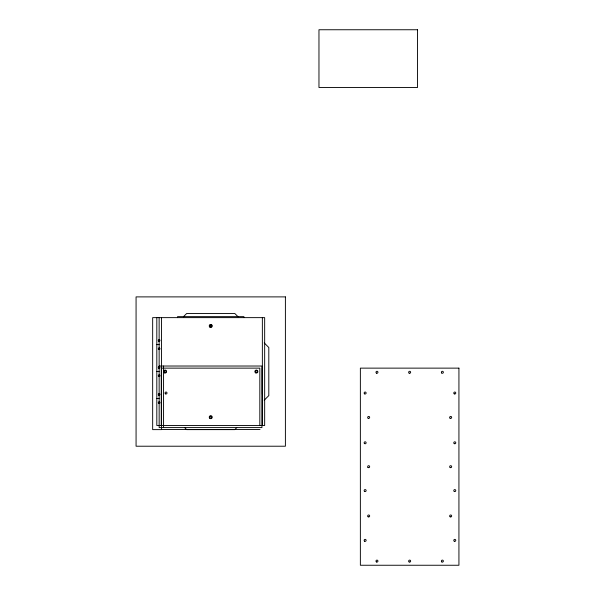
<?xml version="1.0" encoding="UTF-8"?>
<svg xmlns="http://www.w3.org/2000/svg" width="595" height="595" viewBox="0 0 595 595"><rect width="100%" height="100%" fill="white"/><g stroke="black" fill="none" stroke-linecap="round" stroke-linejoin="round"><path stroke-width="0.89" d="M183.409 316.756L186.681 313.483L234.787 313.483L238.059 316.756M236.75 427.664L234.787 429.627L186.681 429.627L184.718 427.664M264.232 400.19L268.806 395.608L268.806 347.502L264.232 342.921M156.812 344.594L159.133 344.594M159.155 366.022L261.926 366.022L261.926 427.589L159.155 427.589L159.133 317.633M156.812 371.555L159.133 371.555M156.812 398.516L159.133 398.516M161.453 429.508L260.015 429.508M262.336 367.74L262.358 394.373M262.358 317.633L262.358 425.485M259.822 425.485L259.822 368.134L161.26 368.134L161.26 425.485M243.92 317.633L243.92 316.637L177.548 316.637L177.548 317.633M163.565 366.022L163.565 427.589M161.453 317.633L161.453 429.627L152.662 429.627L152.662 317.633L264.663 317.633L264.663 425.485L156.812 425.485L156.812 317.633M210.28 416.396L210.087 416.537A0.915 0.915 0 0 0 210.087 417.831L210.28 417.973A0.915 0.915 0 0 0 211.649 417.184A0.915 0.915 0 0 0 210.28 416.396M417.526 29.75L318.965 29.75L318.965 87.495L417.526 87.495L417.526 29.75M285.399 296.89L136.069 296.89L136.069 446.22L285.399 446.22L285.399 296.89M458.931 368.134L360.369 368.134L360.369 565.25L458.931 565.25L458.931 368.134M255.91 372.344A0.915 0.915 0 0 0 257.278 371.555A0.915 0.915 0 0 0 255.91 370.767A0.915 0.915 0 0 0 255.91 372.344M164.651 372.344A0.915 0.915 0 0 0 166.02 371.555A0.915 0.915 0 0 0 164.651 370.767A0.915 0.915 0 0 0 164.651 372.344M450.177 467.551A0.997 0.997 0 0 0 451.672 466.688A0.997 0.997 0 0 0 450.177 465.826A0.997 0.997 0 0 0 450.177 467.551M367.963 467.395A0.997 0.997 0 0 0 369.629 466.949A0.997 0.997 0 0 0 368.409 465.729A0.997 0.997 0 0 0 367.963 467.395M409.152 373.139A0.997 0.997 0 0 0 410.647 372.277A0.997 0.997 0 0 0 409.152 371.414A0.997 0.997 0 0 0 409.152 373.139M441.676 372.983A0.997 0.997 0 0 0 443.342 372.537A0.997 0.997 0 0 0 442.122 371.317A0.997 0.997 0 0 0 441.676 372.983M449.976 418.114A0.997 0.997 0 0 0 451.642 417.668A0.997 0.997 0 0 0 450.422 416.448A0.997 0.997 0 0 0 449.976 418.114M376.464 373.139A0.997 0.997 0 0 0 377.959 372.277A0.997 0.997 0 0 0 376.464 371.414A0.997 0.997 0 0 0 376.464 373.139M368.171 418.27A0.997 0.997 0 0 0 369.666 417.407A0.997 0.997 0 0 0 368.171 416.552A0.997 0.997 0 0 0 368.171 418.27M368.171 516.832A0.997 0.997 0 0 0 369.666 515.969A0.997 0.997 0 0 0 368.171 515.106A0.997 0.997 0 0 0 368.171 516.832M376.464 561.963A0.997 0.997 0 0 0 377.959 561.1A0.997 0.997 0 0 0 376.464 560.237A0.997 0.997 0 0 0 376.464 561.963M409.152 561.963A0.997 0.997 0 0 0 410.647 561.1A0.997 0.997 0 0 0 409.152 560.237A0.997 0.997 0 0 0 409.152 561.963M441.884 561.963A0.997 0.997 0 0 0 443.379 561.1A0.997 0.997 0 0 0 441.884 560.237A0.997 0.997 0 0 0 441.884 561.963M450.177 516.832A0.997 0.997 0 0 0 451.672 515.969A0.997 0.997 0 0 0 450.177 515.106A0.997 0.997 0 0 0 450.177 516.832M454.282 541.227A0.997 0.997 0 0 0 455.777 540.364A0.997 0.997 0 0 0 454.282 539.501A0.997 0.997 0 0 0 454.282 541.227M454.282 491.448A0.997 0.997 0 0 0 455.777 490.585A0.997 0.997 0 0 0 454.282 489.722A0.997 0.997 0 0 0 454.282 491.448M454.282 443.662A0.997 0.997 0 0 0 455.777 442.799A0.997 0.997 0 0 0 454.282 441.936A0.997 0.997 0 0 0 454.282 443.662M454.282 393.883A0.997 0.997 0 0 0 455.777 393.02A0.997 0.997 0 0 0 454.282 392.157A0.997 0.997 0 0 0 454.282 393.883M364.631 541.227A0.997 0.997 0 0 0 366.126 540.364A0.997 0.997 0 0 0 364.631 539.501A0.997 0.997 0 0 0 364.631 541.227M364.631 491.448A0.997 0.997 0 0 0 366.126 490.585A0.997 0.997 0 0 0 364.631 489.722A0.997 0.997 0 0 0 364.631 491.448M364.423 443.498A0.997 0.997 0 0 0 366.089 443.052A0.997 0.997 0 0 0 364.869 441.832A0.997 0.997 0 0 0 364.423 443.498M364.631 393.883A0.997 0.997 0 0 0 366.126 393.02A0.997 0.997 0 0 0 364.631 392.157A0.997 0.997 0 0 0 364.631 393.883M210.087 326.573A0.915 0.915 0 0 0 211.619 326.164A0.915 0.915 0 0 0 210.496 325.041A0.915 0.915 0 0 0 210.087 326.573M210.035 326.633A0.997 0.997 0 0 0 211.694 326.186A0.997 0.997 0 0 0 210.481 324.967A0.997 0.997 0 0 0 210.035 326.633M158.716 403.388A0.833 0.833 0 0 0 159.966 402.666A0.833 0.833 0 0 0 158.716 401.945A0.833 0.833 0 0 0 158.716 403.388M158.716 368.127A0.833 0.833 0 0 0 159.966 367.405A0.833 0.833 0 0 0 158.716 366.691A0.833 0.833 0 0 0 158.716 368.127M158.716 349.458A0.833 0.833 0 0 0 159.966 348.744A0.833 0.833 0 0 0 158.716 348.023A0.833 0.833 0 0 0 158.716 349.458M158.716 341.166A0.833 0.833 0 0 0 159.966 340.444A0.833 0.833 0 0 0 158.716 339.723A0.833 0.833 0 0 0 158.716 341.166M158.716 395.087A0.833 0.833 0 0 0 159.966 394.373A0.833 0.833 0 0 0 158.716 393.652A0.833 0.833 0 0 0 158.716 395.087M158.716 376.419A0.833 0.833 0 0 0 159.966 375.705A0.833 0.833 0 0 0 158.716 374.984A0.833 0.833 0 0 0 158.716 376.419M255.619 372.849A1.495 1.495 0 0 0 257.858 371.555A1.495 1.495 0 0 0 255.619 370.261A1.495 1.495 0 0 0 255.619 372.849M209.99 327.22A1.495 1.495 0 0 0 212.229 325.926A1.495 1.495 0 0 0 209.99 324.632A1.495 1.495 0 0 0 209.99 327.22M164.361 372.849A1.495 1.495 0 0 0 166.6 371.555A1.495 1.495 0 0 0 164.361 370.261A1.495 1.495 0 0 0 164.361 372.849M209.99 418.478A1.495 1.495 0 0 0 212.229 417.184A1.495 1.495 0 0 0 209.99 415.89A1.495 1.495 0 0 0 209.99 418.478M165.522 393.883A0.997 0.997 0 0 0 167.017 393.02A0.997 0.997 0 0 0 165.522 392.157A0.997 0.997 0 0 0 165.522 393.883"/></g></svg>
